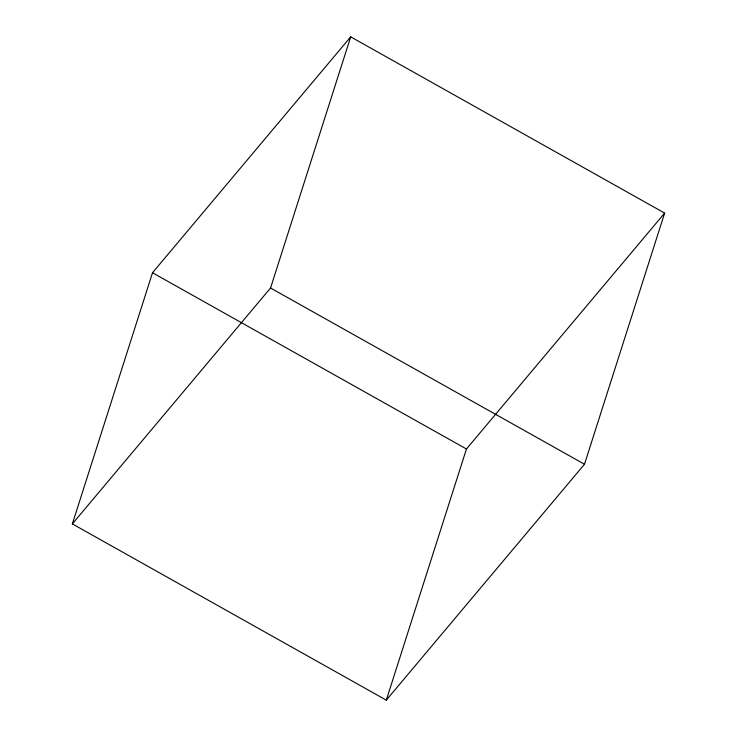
<?xml version="1.0" encoding="UTF-8"?>
<svg xmlns="http://www.w3.org/2000/svg" width="737" height="737" viewBox="0 0 737 737"><rect width="100%" height="100%" fill="white"/><g stroke="black" fill="none" stroke-linecap="round" stroke-linejoin="round"><path stroke-width="1.11" d="M72.355 523.906L152.504 272.754L350.701 36.85L664.645 213.094L584.496 464.246L386.299 700.15L72.355 523.906L270.553 288.001L350.701 36.85M386.299 700.15L466.447 448.999L664.645 213.094M270.553 288.001L584.496 464.246M152.504 272.754L466.447 448.999"/></g></svg>
